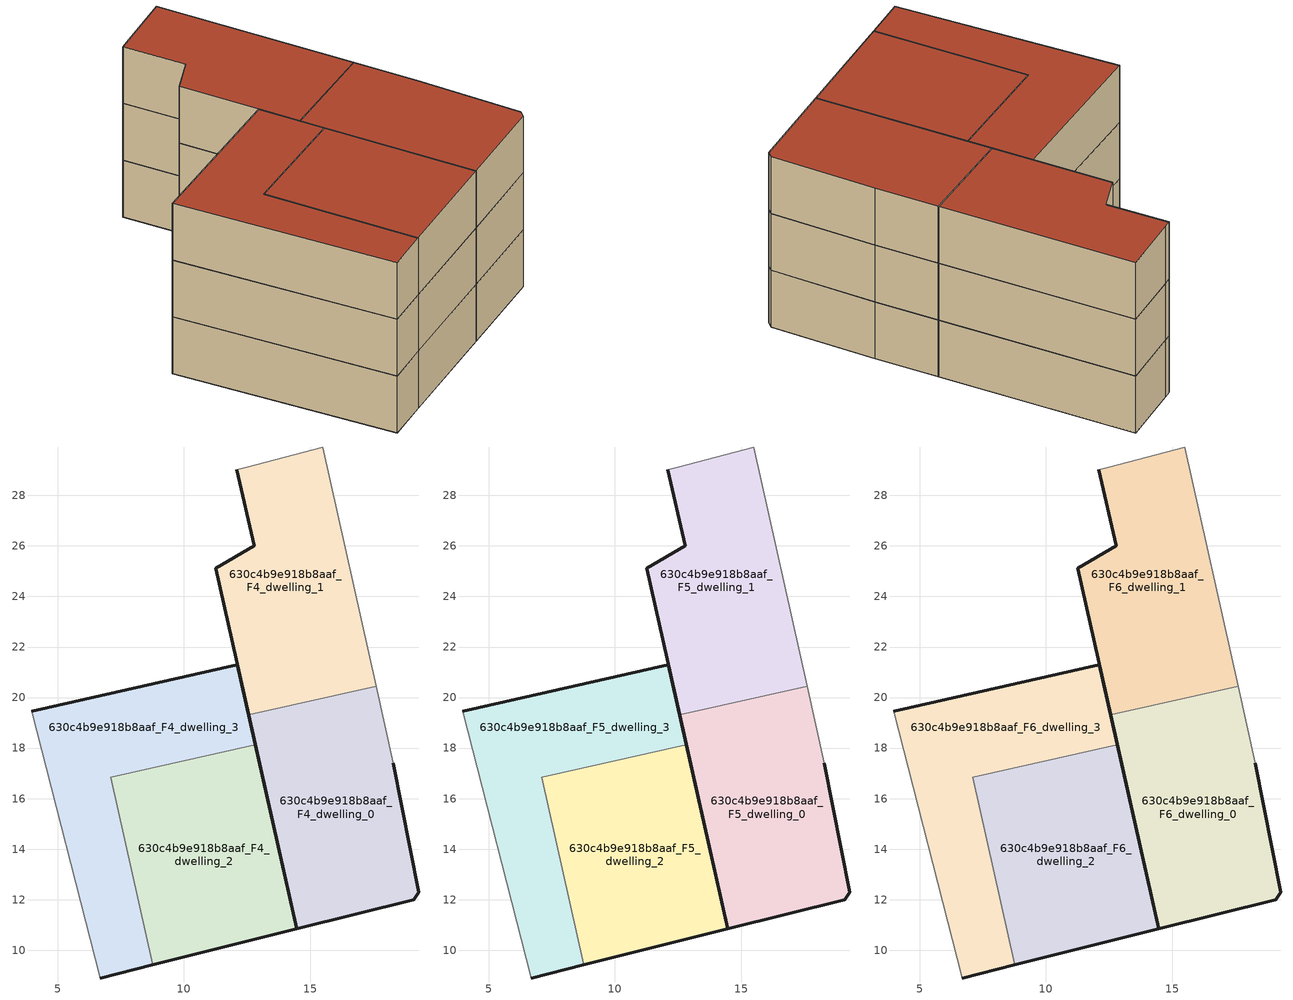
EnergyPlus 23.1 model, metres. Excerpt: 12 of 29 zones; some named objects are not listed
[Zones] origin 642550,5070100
630c4b9e918b8aaf_F4_dwelling_0
 floor to 630c4b9e918b8aaf_F3_dwelling_0 (EU_floor_Construction): 19.09,12 19.29,12.3 18.29,17.41 17.61,20.44 12.56,19.31 14.45,10.84 z12
 wall outside (EU_wall_Construction): 18.29,17.41 19.29,12.3 19.09,12 14.45,10.84 12.56,19.31 z12:15
 wall adiabatic (EU_wall_Construction): 17.61,20.44 18.29,17.41 z12:15
 wall to 630c4b9e918b8aaf_F4_dwelling_1 (EU_wall_Construction): 12.56,19.31 17.61,20.44 z12:15
630c4b9e918b8aaf_F4_dwelling_1
 floor to 630c4b9e918b8aaf_F3_dwelling_1 (EU_floor_Construction): 17.61,20.44 15.49,29.92 12.49,29.12 12.09,29.01 12.78,26.01 11.26,25.11 12.56,19.31 z12
 wall outside (EU_wall_Construction): 12.56,19.31 11.26,25.11 12.79,26.01 12.09,29.01 z12:15
 wall adiabatic (EU_wall_Construction): 12.09,29.01 12.49,29.12 15.49,29.92 17.61,20.44 z12:15
630c4b9e918b8aaf_F4_dwelling_2
 floor to 630c4b9e918b8aaf_F3_dwelling_2 (EU_floor_Construction): 14.45,10.84 12.82,18.13 7.11,16.86 8.77,9.42 z12
 wall outside (EU_wall_Construction): 12.82,18.13 14.45,10.84 8.77,9.42 z12:15
 wall to 630c4b9e918b8aaf_F4_dwelling_3 (EU_wall_Construction): 8.77,9.42 7.11,16.86 12.82,18.13 z12:15
630c4b9e918b8aaf_F4_dwelling_3
 floor to 630c4b9e918b8aaf_F3_dwelling_3 (EU_floor_Construction): 8.77,9.42 7.11,16.86 12.82,18.13 12.11,21.29 3.98,19.47 6.68,8.9 z12
 wall outside (EU_wall_Construction): 8.77,9.42 6.68,8.9 / 3.98,19.47 12.11,21.29 12.82,18.13 z12:15
 wall adiabatic (EU_wall_Construction): 6.68,8.9 3.98,19.47 z12:15
630c4b9e918b8aaf_F5_dwelling_0
 floor to 630c4b9e918b8aaf_F4_dwelling_0 (EU_floor_Construction): 19.09,12 19.29,12.3 18.29,17.41 17.61,20.44 12.56,19.31 14.45,10.84 z15
 wall outside (EU_wall_Construction): 18.29,17.41 19.29,12.3 19.09,12 14.45,10.84 12.56,19.31 z15:18
 wall adiabatic (EU_wall_Construction): 17.61,20.44 18.29,17.41 z15:18
 wall to 630c4b9e918b8aaf_F5_dwelling_1 (EU_wall_Construction): 12.56,19.31 17.61,20.44 z15:18
630c4b9e918b8aaf_F5_dwelling_1
 floor to 630c4b9e918b8aaf_F4_dwelling_1 (EU_floor_Construction): 17.61,20.44 15.49,29.92 12.49,29.12 12.09,29.01 12.78,26.01 11.26,25.11 12.56,19.31 z15
 wall outside (EU_wall_Construction): 12.56,19.31 11.26,25.11 12.79,26.01 12.09,29.01 z15:18
 wall adiabatic (EU_wall_Construction): 12.09,29.01 12.49,29.12 15.49,29.92 17.61,20.44 z15:18
630c4b9e918b8aaf_F5_dwelling_2
 floor to 630c4b9e918b8aaf_F4_dwelling_2 (EU_floor_Construction): 14.45,10.84 12.82,18.13 7.11,16.86 8.77,9.42 z15
 wall outside (EU_wall_Construction): 12.82,18.13 14.45,10.84 8.77,9.42 z15:18
 wall to 630c4b9e918b8aaf_F5_dwelling_3 (EU_wall_Construction): 8.77,9.42 7.11,16.86 12.82,18.13 z15:18
630c4b9e918b8aaf_F5_dwelling_3
 floor to 630c4b9e918b8aaf_F4_dwelling_3 (EU_floor_Construction): 8.77,9.42 7.11,16.86 12.82,18.13 12.11,21.29 3.98,19.47 6.68,8.9 z15
 wall outside (EU_wall_Construction): 8.77,9.42 6.68,8.9 / 3.98,19.47 12.11,21.29 12.82,18.13 z15:18
 wall adiabatic (EU_wall_Construction): 6.68,8.9 3.98,19.47 z15:18
630c4b9e918b8aaf_F6_dwelling_0
 floor to 630c4b9e918b8aaf_F5_dwelling_0 (EU_floor_Construction): 19.09,12 19.29,12.3 18.29,17.41 17.61,20.44 12.56,19.31 14.45,10.84 z18
 wall outside (EU_wall_Construction): 18.29,17.41 19.29,12.3 19.09,12 14.45,10.84 12.56,19.31 z18:21
 wall adiabatic (EU_wall_Construction): 17.61,20.44 18.29,17.41 z18:21
 wall to 630c4b9e918b8aaf_F6_dwelling_1 (EU_wall_Construction): 12.56,19.31 17.61,20.44 z18:21
 roof outside (EU_roof_Construction): 17.61,20.44 18.29,17.41 19.29,12.3 19.09,12 14.45,10.84 12.56,19.31 z21
630c4b9e918b8aaf_F6_dwelling_1
 floor to 630c4b9e918b8aaf_F5_dwelling_1 (EU_floor_Construction): 17.61,20.44 15.49,29.92 12.49,29.12 12.09,29.01 12.78,26.01 11.26,25.11 12.56,19.31 z18
 wall outside (EU_wall_Construction): 12.56,19.31 11.26,25.11 12.79,26.01 12.09,29.01 z18:21
 wall adiabatic (EU_wall_Construction): 12.09,29.01 12.49,29.12 15.49,29.92 17.61,20.44 z18:21
 roof outside (EU_roof_Construction): 15.49,29.92 17.61,20.44 12.56,19.31 11.26,25.11 12.79,26.01 12.09,29.01 12.49,29.12 z21
630c4b9e918b8aaf_F6_dwelling_2
 floor to 630c4b9e918b8aaf_F5_dwelling_2 (EU_floor_Construction): 14.45,10.84 12.82,18.13 7.11,16.86 8.77,9.42 z18
 wall outside (EU_wall_Construction): 12.82,18.13 14.45,10.84 8.77,9.42 z18:21
 wall to 630c4b9e918b8aaf_F6_dwelling_3 (EU_wall_Construction): 8.77,9.42 7.11,16.86 12.82,18.13 z18:21
 roof outside (EU_roof_Construction): 12.82,18.13 14.45,10.84 8.77,9.42 7.11,16.86 z21
630c4b9e918b8aaf_F6_dwelling_3
 floor to 630c4b9e918b8aaf_F5_dwelling_3 (EU_floor_Construction): 8.77,9.42 7.11,16.86 12.82,18.13 12.11,21.29 3.98,19.47 6.68,8.9 z18
 wall outside (EU_wall_Construction): 8.77,9.42 6.68,8.9 / 3.98,19.47 12.11,21.29 12.82,18.13 z18:21
 wall adiabatic (EU_wall_Construction): 6.68,8.9 3.98,19.47 z18:21
 roof outside (EU_roof_Construction): 12.11,21.29 12.82,18.13 7.11,16.86 8.77,9.42 6.68,8.9 3.98,19.47 z21
[Building]
EU S2 Campaign: North Axis=0; Terrain=City; Solar Distribution=FullExterior
[Site:Location]
Lyon-Bron: Latitude=45.75; Longitude=5; Time Zone=1; Elevation=198
[SizingPeriod:WeatherFileDays]
AnnualSizingPeriod: Begin Month=1; Begin Day of Month=1; End Month=12; End Day of Month=31; Day of Week for Start Day=Monday; Use Weather File Daylight Saving Period=No; Use Weather File Rain and Snow Indicators=No
[MATERIAL]
EU_InternalMass_Material: Roughness=MediumRough; Thickness=0.1; Conductivity=1; Density=1800; Specific Heat=900; Thermal Absorptance=0.9; Solar Absorptance=0.7; Visible Absorptance=0.7
[MATERIAL:NOMASS] Roughness=MediumRough; Thermal Absorptance=0.9; Solar Absorptance=0.7; Visible Absorptance=0.7
Name | Thermal Resistance
EU_wall_NoMass | 0.776494
EU_roof_NoMass | 0.486893
EU_floor_NoMass | 0.421597
[CONSTRUCTION]
EU_wall_Construction: EU_wall_NoMass
EU_roof_Construction: EU_roof_NoMass
EU_floor_Construction: EU_floor_NoMass
EU_InternalMass_Construction: EU_InternalMass_Material
[ZONE] Type=1; Multiplier=1; Ceiling Height=autocalculate; Floor Area=autocalculate; Part of Total Floor Area=Yes
Name | Volume
630c4b9e918b8aaf_F4_dwelling_0; 630c4b9e918b8aaf_F5_dwelling_0; 630c4b9e918b8aaf_F6_dwelling_0 | 132.465
630c4b9e918b8aaf_F4_dwelling_1; 630c4b9e918b8aaf_F5_dwelling_1; 630c4b9e918b8aaf_F6_dwelling_1 | 132.46
630c4b9e918b8aaf_F4_dwelling_2; 630c4b9e918b8aaf_F5_dwelling_2; 630c4b9e918b8aaf_F6_dwelling_2 | 132.473
630c4b9e918b8aaf_F4_dwelling_3; 630c4b9e918b8aaf_F5_dwelling_3; 630c4b9e918b8aaf_F6_dwelling_3 | 132.456
[INTERNALMASS] Construction=EU_InternalMass_Construction
Name | Zone or ZoneList | Surface Area
630c4b9e918b8aaf_F4_dwelling_0_EU_InternalMass | 630c4b9e918b8aaf_F4_dwelling_0 | 55.1974
630c4b9e918b8aaf_F4_dwelling_1_EU_InternalMass | 630c4b9e918b8aaf_F4_dwelling_1 | 55.1967
630c4b9e918b8aaf_F4_dwelling_2_EU_InternalMass | 630c4b9e918b8aaf_F4_dwelling_2 | 55.1962
630c4b9e918b8aaf_F4_dwelling_3_EU_InternalMass | 630c4b9e918b8aaf_F4_dwelling_3 | 55.1967
630c4b9e918b8aaf_F5_dwelling_0_EU_InternalMass | 630c4b9e918b8aaf_F5_dwelling_0 | 55.1974
630c4b9e918b8aaf_F5_dwelling_1_EU_InternalMass | 630c4b9e918b8aaf_F5_dwelling_1 | 55.1967
630c4b9e918b8aaf_F5_dwelling_2_EU_InternalMass | 630c4b9e918b8aaf_F5_dwelling_2 | 55.1962
630c4b9e918b8aaf_F5_dwelling_3_EU_InternalMass | 630c4b9e918b8aaf_F5_dwelling_3 | 55.1967
630c4b9e918b8aaf_F6_dwelling_0_EU_InternalMass | 630c4b9e918b8aaf_F6_dwelling_0 | 55.1974
630c4b9e918b8aaf_F6_dwelling_1_EU_InternalMass | 630c4b9e918b8aaf_F6_dwelling_1 | 55.1967
630c4b9e918b8aaf_F6_dwelling_2_EU_InternalMass | 630c4b9e918b8aaf_F6_dwelling_2 | 55.1962
630c4b9e918b8aaf_F6_dwelling_3_EU_InternalMass | 630c4b9e918b8aaf_F6_dwelling_3 | 55.1967
[OTHEREQUIPMENT] Fuel Type=Electricity; Design Level Calculation Method=Watts/Area; Power per Zone Floor Area=1; Fraction Latent=0; Fraction Radiant=0; Fraction Lost=0; Carbon Dioxide Generation Rate=0; EndUse Subcategory=EU_Step8_InternalGains
Name | Zone or ZoneList or Space or SpaceList | Schedule
EU_Step8_InternalGain_630c4b9e918b8aaf_F4_dwelling_0_f000 | 630c4b9e918b8aaf_F4_dwelling_0 | EU_Step8_GainSchedule_630c4b9e918b8aaf_F4_dwelling_0_f000
EU_Step8_InternalGain_630c4b9e918b8aaf_F4_dwelling_1_f000 | 630c4b9e918b8aaf_F4_dwelling_1 | EU_Step8_GainSchedule_630c4b9e918b8aaf_F4_dwelling_1_f000
EU_Step8_InternalGain_630c4b9e918b8aaf_F4_dwelling_2_f000 | 630c4b9e918b8aaf_F4_dwelling_2 | EU_Step8_GainSchedule_630c4b9e918b8aaf_F4_dwelling_2_f000
EU_Step8_InternalGain_630c4b9e918b8aaf_F4_dwelling_3_f000 | 630c4b9e918b8aaf_F4_dwelling_3 | EU_Step8_GainSchedule_630c4b9e918b8aaf_F4_dwelling_3_f000
EU_Step8_InternalGain_630c4b9e918b8aaf_F5_dwelling_0_f000 | 630c4b9e918b8aaf_F5_dwelling_0 | EU_Step8_GainSchedule_630c4b9e918b8aaf_F5_dwelling_0_f000
EU_Step8_InternalGain_630c4b9e918b8aaf_F5_dwelling_1_f000 | 630c4b9e918b8aaf_F5_dwelling_1 | EU_Step8_GainSchedule_630c4b9e918b8aaf_F5_dwelling_1_f000
EU_Step8_InternalGain_630c4b9e918b8aaf_F5_dwelling_2_f000 | 630c4b9e918b8aaf_F5_dwelling_2 | EU_Step8_GainSchedule_630c4b9e918b8aaf_F5_dwelling_2_f000
EU_Step8_InternalGain_630c4b9e918b8aaf_F5_dwelling_3_f000 | 630c4b9e918b8aaf_F5_dwelling_3 | EU_Step8_GainSchedule_630c4b9e918b8aaf_F5_dwelling_3_f000
EU_Step8_InternalGain_630c4b9e918b8aaf_F6_dwelling_0_f000 | 630c4b9e918b8aaf_F6_dwelling_0 | EU_Step8_GainSchedule_630c4b9e918b8aaf_F6_dwelling_0_f000
EU_Step8_InternalGain_630c4b9e918b8aaf_F6_dwelling_1_f000 | 630c4b9e918b8aaf_F6_dwelling_1 | EU_Step8_GainSchedule_630c4b9e918b8aaf_F6_dwelling_1_f000
EU_Step8_InternalGain_630c4b9e918b8aaf_F6_dwelling_2_f000 | 630c4b9e918b8aaf_F6_dwelling_2 | EU_Step8_GainSchedule_630c4b9e918b8aaf_F6_dwelling_2_f000
EU_Step8_InternalGain_630c4b9e918b8aaf_F6_dwelling_3_f000 | 630c4b9e918b8aaf_F6_dwelling_3 | EU_Step8_GainSchedule_630c4b9e918b8aaf_F6_dwelling_3_f000
[ZONEVENTILATION:DESIGNFLOWRATE] Schedule=EU_AlwaysOn; Design Flow Rate Calculation Method=AirChanges/Hour; Air Changes per Hour=0.693814; Ventilation Type=Natural; Fan Pressure Rise=0; Fan Total Efficiency=1; Constant Term Coefficient=1; Temperature Term Coefficient=0; Velocity Term Coefficient=0; Velocity Squared Term Coefficient=0; Minimum Indoor Temperature=-100; Maximum Indoor Temperature=100; Delta Temperature=-100; Minimum Outdoor Temperature=-100; Maximum Outdoor Temperature=100; Maximum Wind Speed=40
Name | Zone or ZoneList or Space or SpaceList
EU_ConstantAir_630c4b9e918b8aaf_F4_dwelling_0 | 630c4b9e918b8aaf_F4_dwelling_0
EU_ConstantAir_630c4b9e918b8aaf_F4_dwelling_1 | 630c4b9e918b8aaf_F4_dwelling_1
EU_ConstantAir_630c4b9e918b8aaf_F4_dwelling_2 | 630c4b9e918b8aaf_F4_dwelling_2
EU_ConstantAir_630c4b9e918b8aaf_F4_dwelling_3 | 630c4b9e918b8aaf_F4_dwelling_3
EU_ConstantAir_630c4b9e918b8aaf_F5_dwelling_0 | 630c4b9e918b8aaf_F5_dwelling_0
EU_ConstantAir_630c4b9e918b8aaf_F5_dwelling_1 | 630c4b9e918b8aaf_F5_dwelling_1
EU_ConstantAir_630c4b9e918b8aaf_F5_dwelling_2 | 630c4b9e918b8aaf_F5_dwelling_2
EU_ConstantAir_630c4b9e918b8aaf_F5_dwelling_3 | 630c4b9e918b8aaf_F5_dwelling_3
EU_ConstantAir_630c4b9e918b8aaf_F6_dwelling_0 | 630c4b9e918b8aaf_F6_dwelling_0
EU_ConstantAir_630c4b9e918b8aaf_F6_dwelling_1 | 630c4b9e918b8aaf_F6_dwelling_1
EU_ConstantAir_630c4b9e918b8aaf_F6_dwelling_2 | 630c4b9e918b8aaf_F6_dwelling_2
EU_ConstantAir_630c4b9e918b8aaf_F6_dwelling_3 | 630c4b9e918b8aaf_F6_dwelling_3
[HVACTEMPLATE:THERMOSTAT] Constant Heating Setpoint=20; Constant Cooling Setpoint=50
EU_HeatOnly_630c4b9e918b8aaf_F5_dwelling_2; EU_HeatOnly_630c4b9e918b8aaf_F5_dwelling_3; EU_HeatOnly_630c4b9e918b8aaf_F6_dwelling_0; EU_HeatOnly_630c4b9e918b8aaf_F6_dwelling_1; EU_HeatOnly_630c4b9e918b8aaf_F6_dwelling_2; EU_HeatOnly_630c4b9e918b8aaf_F6_dwelling_3
[HVACTEMPLATE:ZONE:IDEALLOADSAIRSYSTEM] System Availability Schedule=EU_AlwaysOn; Maximum Heating Supply Air Temperature=50; Minimum Cooling Supply Air Temperature=13; Maximum Heating Supply Air Humidity Ratio=0.0156; Minimum Cooling Supply Air Humidity Ratio=0.0077; Heating Limit=NoLimit; Cooling Limit=NoLimit; Heating Availability Schedule=EU_AlwaysOn; Cooling Availability Schedule=EU_CoolingOff; Dehumidification Control Type=ConstantSensibleHeatRatio; Cooling Sensible Heat Ratio=0.7; Dehumidification Setpoint=60; Humidification Control Type=None; Humidification Setpoint=30; Outdoor Air Method=None; Outdoor Air Flow Rate per Person=0.00944; Outdoor Air Flow Rate per Zone Floor Area=0; Outdoor Air Flow Rate per Zone=0; Demand Controlled Ventilation Type=None; Outdoor Air Economizer Type=NoEconomizer; Heat Recovery Type=None; Sensible Heat Recovery Effectiveness=0.7; Latent Heat Recovery Effectiveness=0.65
Name | Template Thermostat
630c4b9e918b8aaf_F4_dwelling_0 | EU_HeatOnly_630c4b9e918b8aaf_F4_dwelling_0
630c4b9e918b8aaf_F4_dwelling_1 | EU_HeatOnly_630c4b9e918b8aaf_F4_dwelling_1
630c4b9e918b8aaf_F4_dwelling_2 | EU_HeatOnly_630c4b9e918b8aaf_F4_dwelling_2
630c4b9e918b8aaf_F4_dwelling_3 | EU_HeatOnly_630c4b9e918b8aaf_F4_dwelling_3
630c4b9e918b8aaf_F5_dwelling_0 | EU_HeatOnly_630c4b9e918b8aaf_F5_dwelling_0
630c4b9e918b8aaf_F5_dwelling_1 | EU_HeatOnly_630c4b9e918b8aaf_F5_dwelling_1
630c4b9e918b8aaf_F5_dwelling_2 | EU_HeatOnly_630c4b9e918b8aaf_F5_dwelling_2
630c4b9e918b8aaf_F5_dwelling_3 | EU_HeatOnly_630c4b9e918b8aaf_F5_dwelling_3
630c4b9e918b8aaf_F6_dwelling_0 | EU_HeatOnly_630c4b9e918b8aaf_F6_dwelling_0
630c4b9e918b8aaf_F6_dwelling_1 | EU_HeatOnly_630c4b9e918b8aaf_F6_dwelling_1
630c4b9e918b8aaf_F6_dwelling_2 | EU_HeatOnly_630c4b9e918b8aaf_F6_dwelling_2
630c4b9e918b8aaf_F6_dwelling_3 | EU_HeatOnly_630c4b9e918b8aaf_F6_dwelling_3
[SIZING:ZONE] Zone Cooling Design Supply Air Temperature Input Method=SupplyAirTemperature; Zone Cooling Design Supply Air Temperature=13; Zone Heating Design Supply Air Temperature Input Method=SupplyAirTemperature; Zone Heating Design Supply Air Temperature=50; Zone Cooling Design Supply Air Humidity Ratio=0.008; Zone Heating Design Supply Air Humidity Ratio=0.008; Cooling Design Air Flow Method=DesignDay; Cooling Design Air Flow Rate=0; Cooling Minimum Air Flow per Zone Floor Area=0.000762; Cooling Minimum Air Flow=0; Cooling Minimum Air Flow Fraction=0.2; Heating Design Air Flow Method=DesignDay; Heating Design Air Flow Rate=0; Heating Maximum Air Flow per Zone Floor Area=0.002032; Heating Maximum Air Flow=0.141576; Heating Maximum Air Flow Fraction=0.3; Account for Dedicated Outdoor Air System=No; Dedicated Outdoor Air System Control Strategy=NeutralSupplyAir; Dedicated Outdoor Air Low Setpoint Temperature for Design=autosize; Dedicated Outdoor Air High Setpoint Temperature for Design=autosize; Zone Load Sizing Method=Sensible Load Only No Latent Load; Zone Latent Cooling Design Supply Air Humidity Ratio Input Method=HumidityRatioDifference; Zone Cooling Design Supply Air Humidity Ratio Difference=0.005; Zone Latent Heating Design Supply Air Humidity Ratio Input Method=HumidityRatioDifference; Zone Humidification Design Supply Air Humidity Ratio Difference=0.005
630c4b9e918b8aaf_F4_dwelling_0; 630c4b9e918b8aaf_F4_dwelling_1; 630c4b9e918b8aaf_F4_dwelling_2; 630c4b9e918b8aaf_F4_dwelling_3; 630c4b9e918b8aaf_F5_dwelling_0; 630c4b9e918b8aaf_F5_dwelling_1; 630c4b9e918b8aaf_F5_dwelling_2; 630c4b9e918b8aaf_F5_dwelling_3; 630c4b9e918b8aaf_F6_dwelling_0; 630c4b9e918b8aaf_F6_dwelling_1; 630c4b9e918b8aaf_F6_dwelling_2; 630c4b9e918b8aaf_F6_dwelling_3
[SCHEDULE:CONSTANT]
Name | Hourly Value
EU_AlwaysOn | 1
EU_CoolingOff | 0
[SCHEDULE:FILE] Column Number=1; Rows to Skip at Top=0; Number of Hours of Data=8760; Column Separator=Comma; Interpolate to Timestep=No; Minutes per Item=60; Adjust Schedule for Daylight Savings=Yes
Name | File
EU_Step8_GainSchedule_630c4b9e918b8aaf_F4_dwelling_0_f000 | ../../schedules/630c4b9e918b8aaf/630c4b9e918b8aaf_F4_dwelling_0_f000_gain.csv
EU_Step8_GainSchedule_630c4b9e918b8aaf_F4_dwelling_1_f000 | ../../schedules/630c4b9e918b8aaf/630c4b9e918b8aaf_F4_dwelling_1_f000_gain.csv
EU_Step8_GainSchedule_630c4b9e918b8aaf_F4_dwelling_2_f000 | ../../schedules/630c4b9e918b8aaf/630c4b9e918b8aaf_F4_dwelling_2_f000_gain.csv
EU_Step8_GainSchedule_630c4b9e918b8aaf_F4_dwelling_3_f000 | ../../schedules/630c4b9e918b8aaf/630c4b9e918b8aaf_F4_dwelling_3_f000_gain.csv
EU_Step8_GainSchedule_630c4b9e918b8aaf_F5_dwelling_0_f000 | ../../schedules/630c4b9e918b8aaf/630c4b9e918b8aaf_F5_dwelling_0_f000_gain.csv
EU_Step8_GainSchedule_630c4b9e918b8aaf_F5_dwelling_1_f000 | ../../schedules/630c4b9e918b8aaf/630c4b9e918b8aaf_F5_dwelling_1_f000_gain.csv
EU_Step8_GainSchedule_630c4b9e918b8aaf_F5_dwelling_2_f000 | ../../schedules/630c4b9e918b8aaf/630c4b9e918b8aaf_F5_dwelling_2_f000_gain.csv
EU_Step8_GainSchedule_630c4b9e918b8aaf_F5_dwelling_3_f000 | ../../schedules/630c4b9e918b8aaf/630c4b9e918b8aaf_F5_dwelling_3_f000_gain.csv
EU_Step8_GainSchedule_630c4b9e918b8aaf_F6_dwelling_0_f000 | ../../schedules/630c4b9e918b8aaf/630c4b9e918b8aaf_F6_dwelling_0_f000_gain.csv
EU_Step8_GainSchedule_630c4b9e918b8aaf_F6_dwelling_1_f000 | ../../schedules/630c4b9e918b8aaf/630c4b9e918b8aaf_F6_dwelling_1_f000_gain.csv
EU_Step8_GainSchedule_630c4b9e918b8aaf_F6_dwelling_2_f000 | ../../schedules/630c4b9e918b8aaf/630c4b9e918b8aaf_F6_dwelling_2_f000_gain.csv
EU_Step8_GainSchedule_630c4b9e918b8aaf_F6_dwelling_3_f000 | ../../schedules/630c4b9e918b8aaf/630c4b9e918b8aaf_F6_dwelling_3_f000_gain.csv
